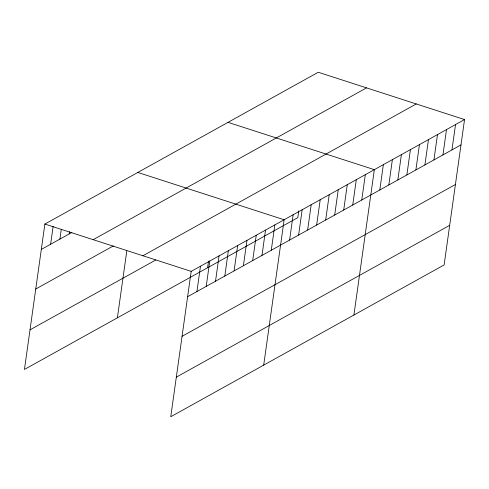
<?xml version="1.0" encoding="UTF-8"?>
<svg xmlns="http://www.w3.org/2000/svg" width="489" height="489" viewBox="0 0 489 489"><rect width="100%" height="100%" fill="white"/><g stroke="black" fill="none" stroke-linecap="round" stroke-linejoin="round"><path stroke-width="0.73" d="M464.55 119.56L191.187 271.364L170.759 416.744L444.122 264.934L464.55 119.56L318.241 72.256L44.878 224.066L24.45 369.439L297.813 217.636L298.742 211.034M50.611 244.249L53.13 226.358M59.909 239.09L61.272 229.396M69.2 233.931L69.517 231.694M117.391 317.826L126.785 251.01M196.92 291.554L200.484 266.205M207.605 267.727L208.528 261.126M206.211 286.395L209.775 261.047M215.508 281.23L219.072 255.881M224.799 276.071L228.363 250.723M234.097 270.906L237.66 245.557M243.394 265.747L246.951 240.399M252.685 260.588L256.248 235.24M261.982 255.423L265.539 230.074M271.273 250.264L274.836 224.916M263.699 365.124L284.133 219.75L137.825 172.452M289.592 240.093L293.149 214.744M298.608 235.081L302.171 209.732M307.63 230.074L311.193 204.726M316.652 225.062L320.216 199.714M325.674 220.05L329.238 194.708M334.696 215.044L338.254 189.695M343.712 210.032L347.276 184.683M352.734 205.025L356.298 179.677M361.756 200.013L365.32 174.665M353.908 315.032L374.342 169.659L228.033 122.354M379.8 189.995L383.364 164.646M388.822 184.983L392.38 159.64M397.838 179.976L401.402 154.628M406.86 174.964L410.424 149.616M415.882 169.958L419.446 144.61M424.904 164.946L428.468 139.597M433.926 159.94L437.49 134.591M442.948 154.927L446.506 129.579M451.964 149.915L455.528 124.573M41.32 249.414L71.859 232.452M93.161 239.677L366.524 87.867M35.752 289.023L113.424 245.888M142.904 255.759L416.267 103.949M30.018 329.83L155.82 259.965M187.623 296.713L460.986 144.909M182.061 336.322L455.418 184.518M176.321 377.135L449.684 225.325M44.878 224.066L191.187 271.364"/></g></svg>
